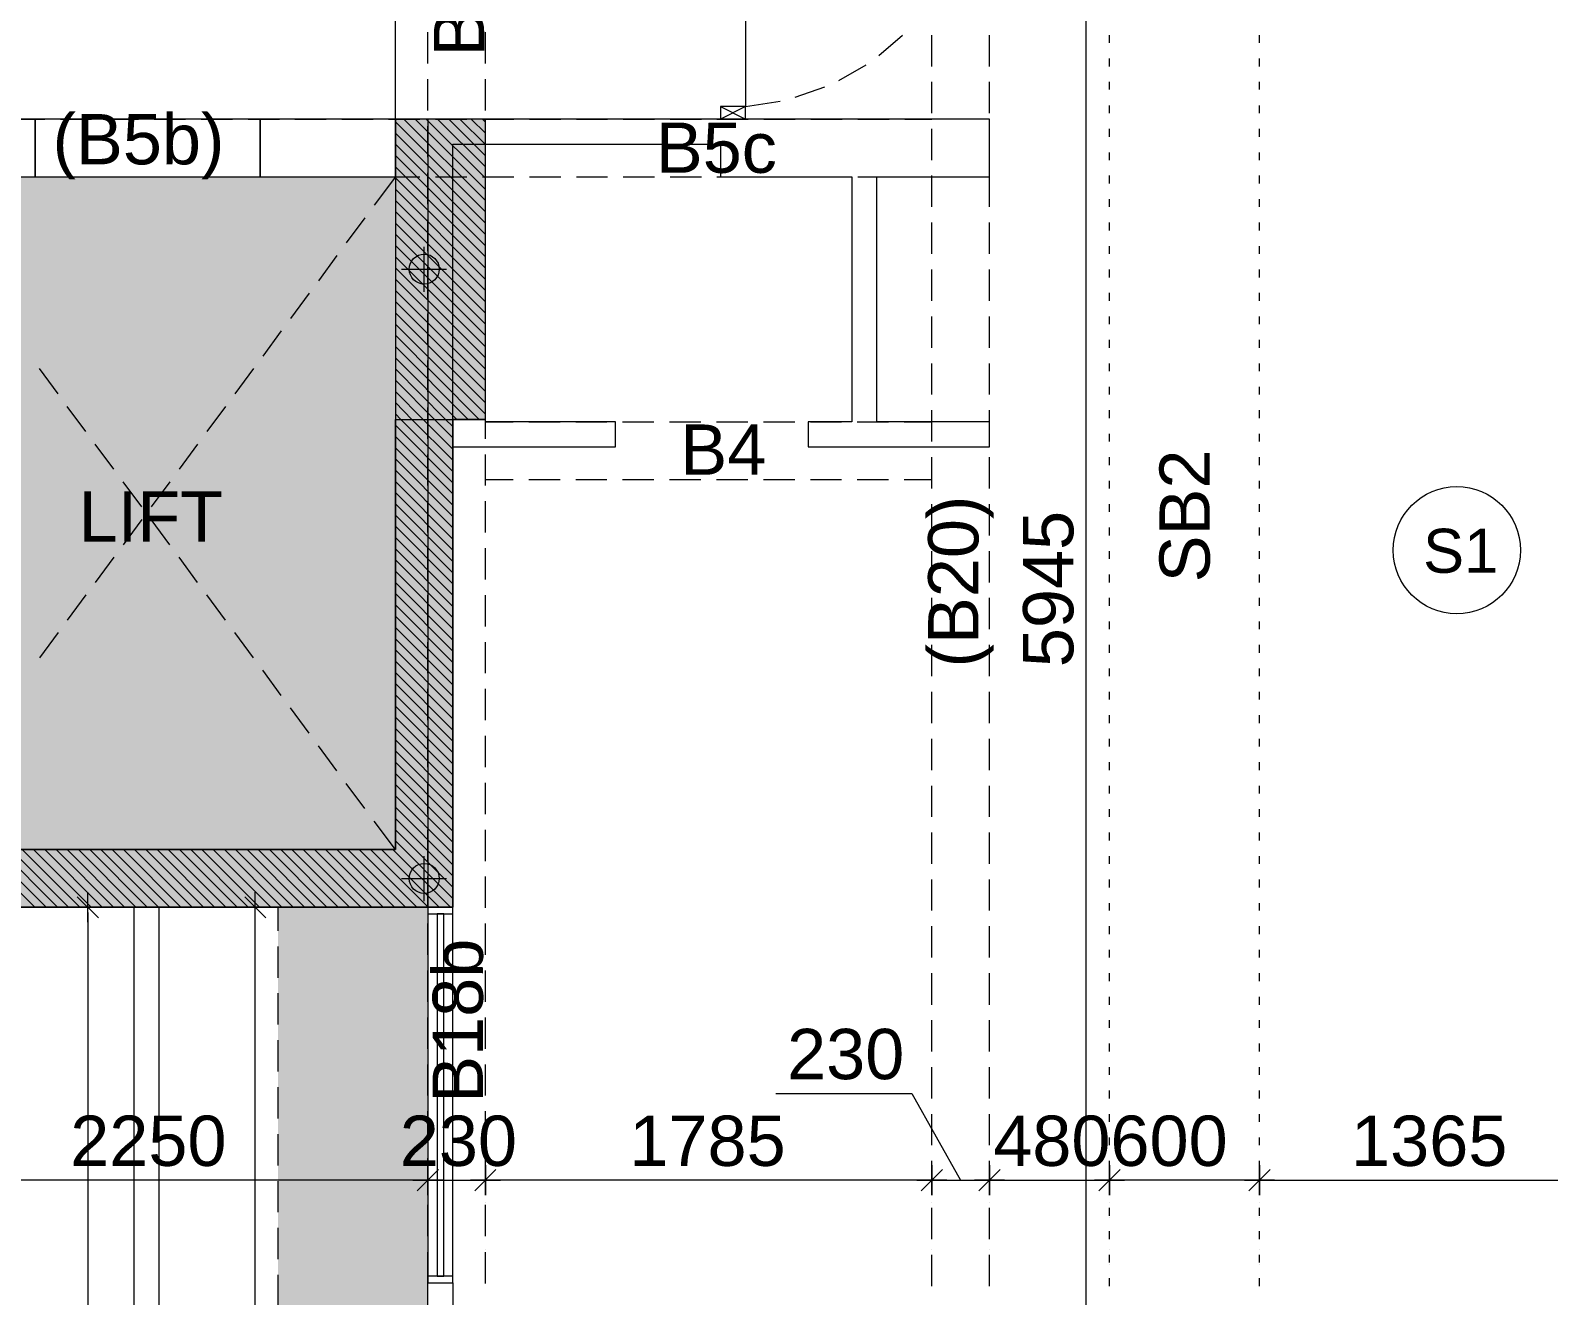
# Model space of a CAD drawing. Header units: millimetres. Extents: x -1303 to 98744, y -1303 to 90097.
# Drawn here: x 64120 to 70190, y 52485 to 57542 of the extents above; entities that cross this region are included whole.
import ezdxf

# ---------------------------------------------------------------- set-up
doc = ezdxf.new("R2010")
doc.units = ezdxf.units.MM
doc.layers.add('PDF_Geometry', color=7, linetype='Continuous')
doc.layers.add('PDF_Text', color=7, linetype='Continuous')
doc.layers.add('PDF_Solid Fills', color=192, linetype='Continuous', true_color=0xc2c0c0c0)
doc.styles.add('PDF ArialMT', font='arial.ttf')

msp = doc.modelspace()

# ---------------------------------------------------------------- hatches: boundary and pattern name
at = {"layer": 'PDF_Solid Fills'}
h = msp.add_hatch(color=256, dxfattribs=at)
h.paths.add_polyline_path([(65939.28679, 57187.73632), (65939.28679, 55987.68987), (65579.27203, 55987.68987), (65579.27203, 57187.73632)], flags=0)
h.paths.add_polyline_path([(63589.28984, 57187.73632), (63589.28984, 55987.68987), (63229.27921, 55987.68987), (63229.27921, 57187.73632)], flags=0)
h.paths.add_polyline_path([(63589.28984, 55987.68987), (63589.28984, 54267.67536), (65579.27203, 54267.67536), (65579.27203, 55987.68987), (65809.29684, 55987.68987), (65809.29684, 54037.73733), (63359.26916, 54037.73733), (63359.26916, 55987.68987)], flags=0)

# ---------------------------------------------------------------- linework, layer by layer
at = {"layer": 'PDF_Geometry', "color": 9, "lineweight": 0, "true_color": 0xc0c0c0}
for points in [[(65708.75783, 57187.39747), (65579.27203, 57187.39747), (65579.27203, 59637.42515), (66879.18391, 59637.42515)], [(66879.18391, 58277.42953), (66979.04522, 58227.49887), (66979.04522, 57237.33225), (67117.84111, 57258.48965)], [(67511.36887, 57441.28635), (67606.9987, 57522.53161)], [(67352.2627, 57342.27216), (67460.5911, 57404.89726)], [(67177.92484, 57274.56846), (67295.56333, 57316.03615)], [(66879.18391, 57237.33225), (66979.04522, 57187.39747)], [(66979.04522, 57237.33225), (66879.18391, 57187.39747)], [(65579.27203, 56957.20736), (65494.6424, 56842.95737)], [(65457.40619, 56793.02671), (65382.93377, 56692.31415)], [(65345.69344, 56642.38349), (65271.22102, 56541.67507)], [(65233.98481, 56491.74442), (65160.35538, 56391.03598)], [(65123.11917, 56341.1012), (65048.64675, 56240.39277)], [(64231.12374, 56089.75369), (64156.64719, 56190.46212)], [(65011.40641, 56190.46212), (64936.93399, 56089.75369)], [(64341.98937, 55939.11048), (64267.51282, 56038.97592)], [(64899.69779, 56038.97592), (64825.22123, 55939.11048)], [(64453.698, 55788.4714), (64379.22558, 55888.3327)], [(64787.98502, 55888.3327), (64714.35973, 55788.4714)], [(64565.41076, 55637.83231), (64490.93421, 55737.69362)], [(64677.11939, 55737.69362), (64602.64697, 55637.83231)], [(64565.41076, 55587.05454), (64490.93421, 55486.34198)], [(64677.11939, 55486.34198), (64602.64697, 55587.05454)], [(64453.698, 55436.41132), (64379.22558, 55335.70289)], [(64787.98502, 55335.70289), (64714.35973, 55436.41132)], [(64341.98937, 55285.77224), (64267.51282, 55185.06381)], [(64899.69779, 55185.06381), (64825.22123, 55285.77224)], [(64231.12374, 55135.12903), (64156.64719, 55034.4206)], [(65011.40641, 55034.4206), (64936.93399, 55135.12903)], [(65123.11917, 54883.78152), (65048.64675, 54984.48995)], [(65233.98481, 54733.13831), (65160.35538, 54833.85086)], [(65345.69344, 54582.49922), (65271.22102, 54682.36053)], [(65457.40619, 54431.86014), (65382.93377, 54531.72145)], [(65579.27203, 54267.67536), (65494.6424, 54381.08236)], [(64534.09614, 54037.48526), (64534.09614, 46692.48082)], [(64633.96158, 54037.48526), (64633.96158, 46692.48082)]]:
    msp.add_lwpolyline(points, dxfattribs=at)
at = {"layer": 'PDF_Geometry', "color": 122, "lineweight": 0, "true_color": 0x00b88a}
for points in [[(68340.73921, 52371.97173), (68340.73921, 52352.50857), (68340.73921, 58257.11924), (68340.73921, 58237.65195)], [(67100.06807, 53293.59166), (67644.23491, 53293.59166), (67838.88305, 52946.6102)], [(65668.98026, 52946.6102), (65688.44342, 52946.6102), (63478.76718, 52946.6102), (63499.07747, 52946.6102)], [(65708.75783, 52946.6102), (65938.94794, 52946.6102)], [(67703.47564, 52946.6102), (65959.25823, 52946.6102), (65978.72552, 52946.6102)], [(67744.10034, 52946.6102), (67933.66989, 52946.6102), (67914.20259, 52946.6102)], [(67953.98017, 52946.6102), (68433.8318, 52946.6102)], [(69013.54474, 52946.6102), (68454.13795, 52946.6102), (68473.60938, 52946.6102)], [(69054.16531, 52946.6102), (70378.61896, 52946.6102), (70359.1558, 52946.6102)]]:
    msp.add_lwpolyline(points, dxfattribs=at)
at = {"layer": 'PDF_Geometry', "color": 157, "lineweight": 0, "true_color": 0x3f5f7f}
for points in [[(65708.75783, 57409.97586), (65708.75783, 57534.37893)], [(65938.94794, 57409.97586), (65938.94794, 57534.37893)], [(67723.78593, 57398.12854), (67723.78593, 57523.37873)], [(67953.98017, 57398.12854), (67953.98017, 57523.37873)], [(65708.75783, 57222.09643), (65708.75783, 57347.35076)], [(65938.94794, 57222.09643), (65938.94794, 57347.35076)], [(67723.78593, 57211.09624), (67723.78593, 57336.34643)], [(67953.98017, 57211.09624), (67953.98017, 57336.34643)], [(64052.5544, 57187.39747), (64177.80459, 57187.39747)], [(64240.43382, 57187.39747), (64364.83689, 57187.39747)], [(64427.46199, 57187.39747), (64552.71632, 57187.39747)], [(64615.34141, 57187.39747), (64739.74861, 57187.39747)], [(64802.37372, 57187.39747), (64927.6239, 57187.39747)], [(64990.24901, 57187.39747), (65115.50333, 57187.39747)], [(65177.2813, 57187.39747), (65302.53563, 57187.39747)], [(65365.16073, 57187.39747), (65490.41092, 57187.39747)], [(65552.19302, 57187.39747), (65677.44322, 57187.39747)], [(65740.06832, 57187.39747), (65865.32264, 57187.39747)], [(65927.94774, 57187.39747), (66052.35082, 57187.39747)], [(66114.98004, 57187.39747), (66240.23024, 57187.39747)], [(66302.85533, 57187.39747), (66427.26254, 57187.39747)], [(66489.88763, 57187.39747), (66615.13783, 57187.39747)], [(66677.76705, 57187.39747), (66803.01725, 57187.39747)], [(66864.79523, 57187.39747), (66990.04955, 57187.39747)], [(67052.67465, 57187.39747), (67177.92484, 57187.39747)], [(67239.70695, 57187.39747), (67364.95714, 57187.39747)], [(67427.58224, 57187.39747), (67552.83657, 57187.39747)], [(67615.46166, 57187.39747), (67723.78593, 57187.39747)], [(65708.75783, 57035.06414), (65708.75783, 57159.47134)], [(65938.94794, 57035.06414), (65938.94794, 57159.47134)], [(67723.78593, 57023.21681), (67723.78593, 57148.47114)], [(67953.98017, 57023.21681), (67953.98017, 57148.47114)], [(64052.5544, 56957.20736), (64177.80459, 56957.20736)], [(64240.43382, 56957.20736), (64364.83689, 56957.20736)], [(64427.46199, 56957.20736), (64552.71632, 56957.20736)], [(64615.34141, 56957.20736), (64739.74861, 56957.20736)], [(64802.37372, 56957.20736), (64927.6239, 56957.20736)], [(64990.24901, 56957.20736), (65115.50333, 56957.20736)], [(65177.2813, 56957.20736), (65302.53563, 56957.20736)], [(65365.16073, 56957.20736), (65490.41092, 56957.20736)], [(65552.19302, 56957.20736), (65677.44322, 56957.20736)], [(65708.75783, 56847.18885), (65708.75783, 56972.43904)], [(65740.06832, 56957.20736), (65865.32264, 56957.20736)], [(65927.94774, 56957.20736), (66052.35082, 56957.20736)], [(65938.94794, 56847.18885), (65938.94794, 56972.43904)], [(66114.98004, 56957.20736), (66240.23024, 56957.20736)], [(66302.85533, 56957.20736), (66427.26254, 56957.20736)], [(66489.88763, 56957.20736), (66615.13783, 56957.20736)], [(66677.76705, 56957.20736), (66803.01725, 56957.20736)], [(66864.79523, 56957.20736), (66990.04955, 56957.20736)], [(67052.67465, 56957.20736), (67177.92484, 56957.20736)], [(67239.70695, 56957.20736), (67364.95714, 56957.20736)], [(67427.58224, 56957.20736), (67552.83657, 56957.20736)], [(67615.46166, 56957.20736), (67723.78593, 56957.20736)], [(67723.78593, 56836.18452), (67723.78593, 56961.43884)], [(67953.98017, 56836.18452), (67953.98017, 56961.43884)], [(65708.75783, 56660.15655), (65708.75783, 56784.56375)], [(65938.94794, 56660.15655), (65938.94794, 56784.56375)], [(67723.78593, 56648.30923), (67723.78593, 56773.55942)], [(67953.98017, 56648.30923), (67953.98017, 56773.55942)], [(65708.75783, 56472.27713), (65708.75783, 56597.53145)], [(65938.94794, 56472.27713), (65938.94794, 56597.53145)], [(67723.78593, 56461.27692), (67723.78593, 56585.68412)], [(67953.98017, 56461.27692), (67953.98017, 56585.68412)], [(65708.75783, 56284.40183), (65708.75783, 56409.65202)], [(65938.94794, 56284.40183), (65938.94794, 56409.65202)], [(67723.78593, 56273.3975), (67723.78593, 56398.65183)], [(67953.98017, 56273.3975), (67953.98017, 56398.65183)], [(65708.75783, 56097.36953), (65708.75783, 56222.61973)], [(65938.94794, 56097.36953), (65938.94794, 56222.61973)], [(67723.78593, 56086.36933), (67723.78593, 56210.7724)], [(67953.98017, 56086.36933), (67953.98017, 56210.7724)], [(65708.75783, 55909.49011), (65708.75783, 56034.74444)], [(65938.94794, 55909.49011), (65938.94794, 56034.74444)], [(67723.78593, 55898.48991), (67723.78593, 56023.74011)], [(67953.98017, 55898.48991), (67953.98017, 56023.74011)], [(65938.94794, 55977.19381), (66049.81358, 55977.19381)], [(66112.43867, 55977.19381), (66237.693, 55977.19381)], [(66300.3181, 55977.19381), (66424.72117, 55977.19381)], [(66487.35039, 55977.19381), (66612.60059, 55977.19381)], [(66675.22569, 55977.19381), (66800.48001, 55977.19381)], [(66862.25799, 55977.19381), (66987.50819, 55977.19381)], [(67050.13741, 55977.19381), (67175.38761, 55977.19381)], [(67238.0127, 55977.19381), (67362.41991, 55977.19381)], [(67425.045, 55977.19381), (67550.2952, 55977.19381)], [(67612.92442, 55977.19381), (67723.78593, 55977.19381)], [(65708.75783, 55722.46194), (65708.75783, 55846.86501)], [(65938.94794, 55722.46194), (65938.94794, 55846.86501)], [(67723.78593, 55711.45761), (67723.78593, 55835.86482)], [(67953.98017, 55711.45761), (67953.98017, 55835.86482)], [(65938.94794, 55747.00371), (66049.81358, 55747.00371)], [(66112.43867, 55747.00371), (66237.693, 55747.00371)], [(66300.3181, 55747.00371), (66424.72117, 55747.00371)], [(66487.35039, 55747.00371), (66612.60059, 55747.00371)], [(66675.22569, 55747.00371), (66800.48001, 55747.00371)], [(66862.25799, 55747.00371), (66987.50819, 55747.00371)], [(67050.13741, 55747.00371), (67175.38761, 55747.00371)], [(67238.0127, 55747.00371), (67362.41991, 55747.00371)], [(67425.045, 55747.00371), (67550.2952, 55747.00371)], [(67612.92442, 55747.00371), (67723.78593, 55747.00371)], [(65708.75783, 55534.58252), (65708.75783, 55659.83271)], [(65938.94794, 55534.58252), (65938.94794, 55659.83271)], [(67723.78593, 55523.58232), (67723.78593, 55648.83251)], [(67953.98017, 55523.58232), (67953.98017, 55648.83251)], [(65708.75783, 55347.55021), (65708.75783, 55471.95742)], [(65938.94794, 55347.55021), (65938.94794, 55471.95742)], [(67723.78593, 55335.70289), (67723.78593, 55460.95309)], [(67953.98017, 55335.70289), (67953.98017, 55460.95309)], [(65708.75783, 55159.67492), (65708.75783, 55284.92512)], [(65938.94794, 55159.67492), (65938.94794, 55284.92512)], [(67723.78593, 55148.67059), (67723.78593, 55273.92492)], [(67953.98017, 55148.67059), (67953.98017, 55273.92492)], [(65708.75783, 54972.64263), (65708.75783, 55097.0457)], [(65938.94794, 54972.64263), (65938.94794, 55097.0457)], [(67723.78593, 54960.7953), (67723.78593, 55086.0455)], [(67953.98017, 54960.7953), (67953.98017, 55086.0455)], [(65708.75783, 54784.7632), (65708.75783, 54910.01753)], [(65938.94794, 54784.7632), (65938.94794, 54910.01753)], [(67723.78593, 54773.76301), (67723.78593, 54898.16608)], [(67953.98017, 54773.76301), (67953.98017, 54898.16608)], [(65708.75783, 54596.88791), (65708.75783, 54722.1381)], [(65938.94794, 54596.88791), (65938.94794, 54722.1381)], [(67723.78593, 54585.88358), (67723.78593, 54711.1379)], [(67953.98017, 54585.88358), (67953.98017, 54711.1379)], [(65708.75783, 54409.85561), (65708.75783, 54535.1058)], [(65938.94794, 54409.85561), (65938.94794, 54535.1058)], [(67723.78593, 54398.85128), (67723.78593, 54523.25848)], [(67953.98017, 54398.85128), (67953.98017, 54523.25848)], [(65708.75783, 54221.97618), (65708.75783, 54347.23051)], [(65938.94794, 54221.97618), (65938.94794, 54347.23051)], [(67723.78593, 54210.97599), (67723.78593, 54336.22618)], [(67953.98017, 54210.97599), (67953.98017, 54336.22618)], [(65708.75783, 54034.94389), (65708.75783, 54160.19822)], [(65938.94794, 54034.94389), (65938.94794, 54160.19822)], [(67723.78593, 54023.94369), (67723.78593, 54148.35089)], [(67953.98017, 54023.94369), (67953.98017, 54148.35089)], [(65708.75783, 53847.0686), (65708.75783, 53972.31879)], [(65938.94794, 53847.0686), (65938.94794, 53972.31879)], [(67723.78593, 53836.06427), (67723.78593, 53961.31859)], [(67953.98017, 53836.06427), (67953.98017, 53961.31859)], [(65708.75783, 53660.0363), (65708.75783, 53784.4435)], [(65938.94794, 53660.0363), (65938.94794, 53784.4435)], [(67723.78593, 53648.18898), (67723.78593, 53773.43917)], [(67953.98017, 53648.18898), (67953.98017, 53773.43917)], [(65708.75783, 53472.15687), (65708.75783, 53597.4112)], [(65938.94794, 53472.15687), (65938.94794, 53597.4112)], [(67723.78593, 53461.15667), (67723.78593, 53586.40687)], [(67953.98017, 53461.15667), (67953.98017, 53586.40687)], [(65708.75783, 53285.1287), (65708.75783, 53409.53177)], [(65938.94794, 53285.1287), (65938.94794, 53409.53177)], [(67723.78593, 53273.27725), (67723.78593, 53398.53158)], [(67953.98017, 53273.27725), (67953.98017, 53398.53158)], [(65708.75783, 53097.24928), (65708.75783, 53222.49948)], [(65938.94794, 53097.24928), (65938.94794, 53222.49948)], [(67723.78593, 53086.24908), (67723.78593, 53210.65215)], [(67953.98017, 53086.24908), (67953.98017, 53210.65215)], [(65708.75783, 52909.36986), (65708.75783, 53034.62419)], [(65938.94794, 52909.36986), (65938.94794, 53034.62419)], [(67723.78593, 52898.36966), (67723.78593, 53023.61986)], [(67953.98017, 52898.36966), (67953.98017, 53023.61986)], [(65708.75783, 52722.34169), (65708.75783, 52847.59188)], [(65938.94794, 52722.34169), (65938.94794, 52847.59188)], [(67723.78593, 52711.33736), (67723.78593, 52835.74457)], [(67953.98017, 52711.33736), (67953.98017, 52835.74457)], [(65708.75783, 52534.46227), (65708.75783, 52659.71246)], [(65938.94794, 52534.46227), (65938.94794, 52659.71246)], [(67723.78593, 52523.46207), (67723.78593, 52648.71226)], [(67953.98017, 52523.46207), (67953.98017, 52648.71226)]]:
    msp.add_lwpolyline(points, dxfattribs=at)
at = {"layer": 'PDF_Geometry', "color": 180, "lineweight": 0, "true_color": 0x4f14ff}
for points in [[(68433.8318, 57492.06412), (68433.8318, 57523.37873)], [(69033.85089, 57492.06412), (69033.85089, 57523.37873)], [(68433.8318, 57398.12854), (68433.8318, 57429.43902)], [(69033.85089, 57398.12854), (69033.85089, 57429.43902)], [(68433.8318, 57305.03595), (68433.8318, 57336.34643)], [(69033.85089, 57305.03595), (69033.85089, 57336.34643)], [(68433.8318, 57211.09624), (68433.8318, 57242.40672)], [(69033.85089, 57211.09624), (69033.85089, 57242.40672)], [(68433.8318, 57117.15653), (68433.8318, 57148.47114)], [(69033.85089, 57117.15653), (69033.85089, 57148.47114)], [(68433.8318, 57023.21681), (68433.8318, 57054.53143)], [(69033.85089, 57023.21681), (69033.85089, 57054.53143)], [(68433.8318, 56930.12422), (68433.8318, 56961.43884)], [(69033.85089, 56930.12422), (69033.85089, 56961.43884)], [(68433.8318, 56836.18452), (68433.8318, 56867.49913)], [(69033.85089, 56836.18452), (69033.85089, 56867.49913)], [(68433.8318, 56742.24893), (68433.8318, 56773.55942)], [(69033.85089, 56742.24893), (69033.85089, 56773.55942)], [(68433.8318, 56648.30923), (68433.8318, 56679.61971)], [(69033.85089, 56648.30923), (69033.85089, 56679.61971)], [(68433.8318, 56554.36951), (68433.8318, 56585.68412)], [(69033.85089, 56554.36951), (69033.85089, 56585.68412)], [(68433.8318, 56461.27692), (68433.8318, 56492.59154)], [(69033.85089, 56461.27692), (69033.85089, 56492.59154)], [(68433.8318, 56367.33721), (68433.8318, 56398.65183)], [(69033.85089, 56367.33721), (69033.85089, 56398.65183)], [(68433.8318, 56273.3975), (68433.8318, 56304.71212)], [(69033.85089, 56273.3975), (69033.85089, 56304.71212)], [(68433.8318, 56179.46192), (68433.8318, 56210.7724)], [(69033.85089, 56179.46192), (69033.85089, 56210.7724)], [(68433.8318, 56086.36933), (68433.8318, 56117.67981)], [(69033.85089, 56086.36933), (69033.85089, 56117.67981)], [(68433.8318, 55992.42962), (68433.8318, 56023.74011)], [(69033.85089, 55992.42962), (69033.85089, 56023.74011)], [(68433.8318, 55898.48991), (68433.8318, 55929.80452)], [(69033.85089, 55898.48991), (69033.85089, 55929.80452)], [(68433.8318, 55804.55019), (68433.8318, 55835.86482)], [(69033.85089, 55804.55019), (69033.85089, 55835.86482)], [(68433.8318, 55711.45761), (68433.8318, 55741.9251)], [(69033.85089, 55711.45761), (69033.85089, 55741.9251)], [(68433.8318, 55617.5179), (68433.8318, 55648.83251)], [(69033.85089, 55617.5179), (69033.85089, 55648.83251)], [(68433.8318, 55523.58232), (68433.8318, 55554.8928)], [(69033.85089, 55523.58232), (69033.85089, 55554.8928)], [(68433.8318, 55429.64261), (68433.8318, 55460.95309)], [(69033.85089, 55429.64261), (69033.85089, 55460.95309)], [(68433.8318, 55335.70289), (68433.8318, 55367.01751)], [(69033.85089, 55335.70289), (69033.85089, 55367.01751)], [(68433.8318, 55242.61031), (68433.8318, 55273.92492)], [(69033.85089, 55242.61031), (69033.85089, 55273.92492)], [(68433.8318, 55148.67059), (68433.8318, 55179.98521)], [(69033.85089, 55148.67059), (69033.85089, 55179.98521)], [(68433.8318, 55054.73089), (68433.8318, 55086.0455)], [(69033.85089, 55054.73089), (69033.85089, 55086.0455)], [(68433.8318, 54960.7953), (68433.8318, 54992.10578)], [(69033.85089, 54960.7953), (69033.85089, 54992.10578)], [(68433.8318, 54867.70271), (68433.8318, 54898.16608)], [(69033.85089, 54867.70271), (69033.85089, 54898.16608)], [(68433.8318, 54773.76301), (68433.8318, 54805.07349)], [(69033.85089, 54773.76301), (69033.85089, 54805.07349)], [(68433.8318, 54679.82329), (68433.8318, 54711.1379)], [(69033.85089, 54679.82329), (69033.85089, 54711.1379)], [(68433.8318, 54585.88358), (68433.8318, 54617.1982)], [(69033.85089, 54585.88358), (69033.85089, 54617.1982)], [(68433.8318, 54491.94387), (68433.8318, 54523.25848)], [(69033.85089, 54491.94387), (69033.85089, 54523.25848)], [(68433.8318, 54398.85128), (68433.8318, 54430.16589)], [(69033.85089, 54398.85128), (69033.85089, 54430.16589)], [(68433.8318, 54304.9157), (68433.8318, 54336.22618)], [(69033.85089, 54304.9157), (69033.85089, 54336.22618)], [(68433.8318, 54210.97599), (68433.8318, 54242.28647)], [(69033.85089, 54210.97599), (69033.85089, 54242.28647)], [(68433.8318, 54117.03628), (68433.8318, 54148.35089)], [(69033.85089, 54117.03628), (69033.85089, 54148.35089)], [(68433.8318, 54023.94369), (68433.8318, 54054.41118)], [(69033.85089, 54023.94369), (69033.85089, 54054.41118)], [(68433.8318, 53930.00397), (68433.8318, 53961.31859)], [(69033.85089, 53930.00397), (69033.85089, 53961.31859)], [(68433.8318, 53836.06427), (68433.8318, 53867.37888)], [(69033.85089, 53836.06427), (69033.85089, 53867.37888)], [(68433.8318, 53742.12868), (68433.8318, 53773.43917)], [(69033.85089, 53742.12868), (69033.85089, 53773.43917)], [(68433.8318, 53648.18898), (68433.8318, 53679.49946)], [(69033.85089, 53648.18898), (69033.85089, 53679.49946)], [(68433.8318, 53555.09639), (68433.8318, 53586.40687)], [(69033.85089, 53555.09639), (69033.85089, 53586.40687)], [(68433.8318, 53461.15667), (68433.8318, 53492.47129)], [(69033.85089, 53461.15667), (69033.85089, 53492.47129)], [(68433.8318, 53367.21696), (68433.8318, 53398.53158)], [(69033.85089, 53367.21696), (69033.85089, 53398.53158)], [(68433.8318, 53273.27725), (68433.8318, 53304.59187)], [(69033.85089, 53273.27725), (69033.85089, 53304.59187)], [(68433.8318, 53180.18466), (68433.8318, 53210.65215)], [(69033.85089, 53180.18466), (69033.85089, 53210.65215)], [(68433.8318, 53086.24908), (68433.8318, 53117.55956)], [(69033.85089, 53086.24908), (69033.85089, 53117.55956)], [(68433.8318, 52992.30937), (68433.8318, 53023.61986)], [(69033.85089, 52992.30937), (69033.85089, 53023.61986)], [(68433.8318, 52898.36966), (68433.8318, 52929.68427)], [(69033.85089, 52898.36966), (69033.85089, 52929.68427)], [(68433.8318, 52804.42994), (68433.8318, 52835.74457)], [(69033.85089, 52804.42994), (69033.85089, 52835.74457)], [(68433.8318, 52711.33736), (68433.8318, 52742.65198)], [(69033.85089, 52711.33736), (69033.85089, 52742.65198)], [(68433.8318, 52617.39765), (68433.8318, 52648.71226)], [(69033.85089, 52617.39765), (69033.85089, 52648.71226)], [(68433.8318, 52523.46207), (68433.8318, 52554.77255)], [(69033.85089, 52523.46207), (69033.85089, 52554.77255)]]:
    msp.add_lwpolyline(points, dxfattribs=at)
at = {"layer": 'PDF_Geometry', "color": 9, "lineweight": 0, "true_color": 0xc0c0c0}
for points in [[(66879.18391, 57187.39747), (66979.04687, 57187.39747), (66979.04687, 57237.32895), (66879.18391, 57237.32895)], [(63588.7857, 56957.20736), (64138.87827, 56957.20736), (64138.87827, 57187.39995), (63588.7857, 57187.39995)], [(64138.87827, 56957.20736), (65038.49122, 56957.20736), (65038.49122, 57187.39995), (64138.87827, 57187.39995)], [(65038.48954, 56957.20736), (65579.27287, 56957.20736), (65579.27287, 57187.39995), (65038.48954, 57187.39995)], [(67953.98017, 56957.20736), (67953.98017, 57187.39747), (65708.75783, 57187.39747), (65708.75783, 54037.48526), (65808.61914, 54037.48526), (65808.61914, 55877.3325), (66458.57302, 55877.3325), (66458.57302, 55977.19381), (65938.94794, 55977.19381), (65938.94794, 55987.35102), (65808.61914, 55987.35102), (65808.61914, 57087.53616), (66879.18391, 57087.53616), (66879.18391, 56957.20736), (67403.8876, 56957.20736), (67403.8876, 55977.19381), (67228.70262, 55977.19381), (67228.70262, 55877.3325), (67953.98017, 55877.3325), (67953.98017, 55977.19381), (67503.74891, 55977.19381), (67503.74891, 56957.20736)], [(65708.75783, 54011.24924), (65808.62079, 54011.24924), (65808.62079, 54037.48443), (65708.75783, 54037.48443)], [(65708.75783, 52536.9995), (65808.62079, 52536.9995), (65808.62079, 54037.4828), (65708.75783, 54037.4828)], [(65745.99405, 52563.23551), (65772.22923, 52563.23551), (65772.22923, 54011.24847), (65745.99405, 54011.24847)], [(65708.75783, 52536.9995), (65808.62079, 52536.9995), (65808.62079, 52563.23469), (65708.75783, 52563.23469)], [(67938.74848, 52332.19829), (67938.74848, 52232.33285), (65808.61914, 52232.33285), (65808.61914, 51952.21209), (65708.75783, 51952.21209), (65708.75783, 52536.9995), (65808.61914, 52536.9995), (65808.61914, 52332.19829)]]:
    msp.add_lwpolyline(points, close=True, dxfattribs=at)
at = {"layer": 'PDF_Geometry', "color": 5, "lineweight": 0}
for points in [[(65579.27203, 55987.35102), (65938.94794, 55987.35102), (65938.94794, 57187.39914), (65579.27203, 57187.39914)], [(65579.27203, 55987.35102), (65938.94794, 55987.35102), (65938.94794, 57187.39914), (65579.27203, 57187.39914)], [(65808.61914, 55987.35102), (65808.61914, 54037.48526), (63358.59146, 54037.48526), (63358.59146, 55987.35102), (63358.59146, 54037.48526), (65808.61914, 54037.48526)], [(63588.7857, 55987.35102), (63588.7857, 54267.67536), (65579.27203, 54267.67536), (65579.27203, 55987.35102), (65579.27203, 54267.67536), (63588.7857, 54267.67536)]]:
    msp.add_lwpolyline(points, close=True, dxfattribs=at)
at = {"layer": 'PDF_Geometry', "lineweight": 0}
for points in [[(65579.27203, 57176.39727), (65938.94794, 56816.72135)], [(65613.12388, 57187.39747), (65938.94794, 56861.57341)], [(65657.98006, 57187.39747), (65938.94794, 56906.42959)], [(65702.83211, 57187.39747), (65938.94794, 56951.28163)], [(65747.68416, 57187.39747), (65938.94794, 56996.13781)], [(65792.54034, 57187.39747), (65938.94794, 57040.98986)], [(65837.39239, 57187.39747), (65938.94794, 57085.84192)], [(65882.24857, 57187.39747), (65938.94794, 57130.6981)], [(65927.10062, 57187.39747), (65938.94794, 57175.55014)], [(65579.27203, 57131.54521), (65938.94794, 56771.8693)], [(65579.27203, 57086.68903), (65938.94794, 56726.166)], [(65579.27203, 57041.83699), (65938.94794, 56681.31395)], [(65579.27203, 56996.98081), (65938.94794, 56636.4619)], [(65579.27203, 56952.12876), (65938.94794, 56591.60572)], [(65579.27203, 56907.2767), (65938.94794, 56546.75368)], [(65579.27203, 56862.42052), (65938.94794, 56501.89749)], [(65579.27203, 56817.56848), (65938.94794, 56457.04544)], [(65579.27203, 56771.8693), (65938.94794, 56412.19339)], [(65579.27203, 56727.01312), (65938.94794, 56367.33721)], [(65579.27203, 56682.16108), (65938.94794, 56322.48517)], [(65579.27203, 56637.3049), (65938.94794, 56277.62898)], [(65579.27203, 56592.45284), (65938.94794, 56232.77693)], [(65579.27203, 56547.60079), (65938.94794, 56187.92488)], [(65579.27203, 56502.74461), (65938.94794, 56143.0687)], [(65579.27203, 56457.89257), (65938.94794, 56098.21666)], [(65579.27203, 56413.03639), (65938.94794, 56053.36048)], [(65579.27203, 56368.18434), (65938.94794, 56008.50842)], [(65579.27203, 56323.33228), (65914.40617, 55987.35102)], [(65579.27203, 56278.4761), (65869.55412, 55987.35102)], [(65579.27203, 56233.62406), (65824.69794, 55987.35102)], [(65579.27203, 56188.76788), (65779.8459, 55987.35102), (65808.61914, 55958.57777)], [(65579.27203, 56143.91583), (65734.98972, 55987.35102), (65808.61914, 55913.72159)], [(65579.27203, 56099.06377), (65690.13767, 55987.35102), (65808.61914, 55868.86954)], [(65579.27203, 56054.20759), (65645.28561, 55987.35102), (65808.61914, 55824.01749)], [(65579.27203, 56009.35555), (65600.42943, 55987.35102), (65808.61914, 55779.16131)], [(65579.27203, 55963.65637), (65808.61914, 55734.30926)], [(65579.27203, 55918.80019), (65808.61914, 55689.45308)], [(65579.27203, 55873.94815), (65808.61914, 55644.60103)], [(65579.27203, 55829.09197), (65808.61914, 55599.74898)], [(65579.27203, 55784.23991), (65808.61914, 55554.04568)], [(65579.27203, 55739.38786), (65808.61914, 55509.19363)], [(65579.27203, 55694.53168), (65808.61914, 55464.34158)], [(65579.27203, 55649.67964), (65808.61914, 55419.4854)], [(65579.27203, 55604.82346), (65808.61914, 55374.63335)], [(65579.27203, 55559.9714), (65808.61914, 55329.77717)], [(65579.27203, 55515.11935), (65808.61914, 55284.92512)], [(65579.27203, 55470.26317), (65808.61914, 55240.07307)], [(65579.27203, 55425.41113), (65808.61914, 55195.21689)], [(65579.27203, 55380.55495), (65808.61914, 55150.36484)], [(65579.27203, 55335.70289), (65808.61914, 55105.50866)], [(65579.27203, 55290.85084), (65808.61914, 55060.65661)], [(65579.27203, 55245.99466), (65808.61914, 55015.80456)], [(65579.27203, 55200.29549), (65808.61914, 54970.94838)], [(65579.27203, 55155.44344), (65808.61914, 54926.09633)], [(65579.27203, 55110.58726), (65808.61914, 54881.24015)], [(65579.27203, 55065.73522), (65808.61914, 54836.3881)], [(65579.27203, 55020.87904), (65808.61914, 54790.68893)], [(65579.27203, 54976.02698), (65808.61914, 54745.83275)], [(65579.27203, 54931.17493), (65808.61914, 54700.9807)], [(65579.27203, 54886.31875), (65808.61914, 54656.12865)], [(65579.27203, 54841.46671), (65808.61914, 54611.27247)], [(65579.27203, 54796.61053), (65808.61914, 54566.42042)], [(65579.27203, 54751.75847), (65808.61914, 54521.56424)], [(65579.27203, 54706.90642), (65808.61914, 54476.71219)], [(65579.27203, 54662.05024), (65808.61914, 54431.86014)], [(65579.27203, 54617.1982), (65808.61914, 54387.00396)], [(65579.27203, 54572.34202), (65808.61914, 54342.15191)], [(65579.27203, 54527.48996), (65808.61914, 54297.29573)], [(65579.27203, 54482.63791), (65808.61914, 54252.44368)], [(65579.27203, 54437.78173), (65808.61914, 54207.59163)], [(65579.27203, 54392.08256), (65808.61914, 54162.73545)], [(65579.27203, 54347.23051), (65808.61914, 54117.8834)], [(63907.83691, 54267.67536), (64138.03115, 54037.48526)], [(63952.69309, 54267.67536), (64182.88319, 54037.48526)], [(63997.54514, 54267.67536), (64227.73937, 54037.48526)], [(64042.39719, 54267.67536), (64272.59143, 54037.48526)], [(64087.25337, 54267.67536), (64317.44348, 54037.48526)], [(64132.10542, 54267.67536), (64362.29966, 54037.48526)], [(64177.80459, 54267.67536), (64407.1517, 54037.48526)], [(64222.66078, 54267.67536), (64452.00788, 54037.48526)], [(64267.51282, 54267.67536), (64496.85994, 54037.48526)], [(64312.369, 54267.67536), (64541.71199, 54037.48526)], [(64357.22105, 54267.67536), (64587.41529, 54037.48526)], [(64402.0731, 54267.67536), (64632.26734, 54037.48526)], [(64446.92929, 54267.67536), (64677.11939, 54037.48526)], [(64491.78133, 54267.67536), (64721.97557, 54037.48526)], [(64536.63751, 54267.67536), (64766.82761, 54037.48526)], [(64581.48956, 54267.67536), (64811.6838, 54037.48526)], [(64626.34161, 54267.67536), (64856.53585, 54037.48526)], [(64671.19779, 54267.67536), (64901.3879, 54037.48526)], [(64716.04984, 54267.67536), (64946.24408, 54037.48526)], [(64760.90602, 54267.67536), (64991.09612, 54037.48526)], [(64805.75807, 54267.67536), (65035.9523, 54037.48526)], [(64850.61012, 54267.67536), (65080.80436, 54037.48526)], [(64895.4663, 54267.67536), (65125.65641, 54037.48526)], [(64940.31835, 54267.67536), (65170.51259, 54037.48526)], [(64986.01752, 54267.67536), (65215.36463, 54037.48526)], [(65030.87371, 54267.67536), (65260.22081, 54037.48526)], [(65075.72575, 54267.67536), (65305.07287, 54037.48526)], [(65120.58193, 54267.67536), (65349.92492, 54037.48526)], [(65165.43398, 54267.67536), (65395.62822, 54037.48526)], [(65210.28603, 54267.67536), (65440.48027, 54037.48526)], [(65255.14222, 54267.67536), (65485.33232, 54037.48526)], [(65299.99426, 54267.67536), (65530.1885, 54037.48526)], [(65344.85044, 54267.67536), (65575.04054, 54037.48526)], [(65389.70249, 54267.67536), (65619.89673, 54037.48526)], [(65434.55454, 54267.67536), (65664.74878, 54037.48526)], [(65479.41073, 54267.67536), (65709.60083, 54037.48526)], [(65524.26277, 54267.67536), (65754.45701, 54037.48526)], [(65569.11895, 54267.67536), (65799.30905, 54037.48526)], [(65579.27203, 54302.37433), (65808.61914, 54073.02722)], [(64141.41551, 54037.48526), (64141.41551, 54037.48526)], [(64204.0406, 54037.48526), (64204.0406, 54037.48526)], [(64266.6657, 54037.48526), (64266.6657, 54037.48526)], [(64349.60522, 54037.48526), (64349.60522, 54037.48526)], [(65032.56382, 54037.48526), (65032.56382, 54037.48526)], [(65108.73048, 54037.48526), (65108.73048, 53943.54554)], [(65108.73048, 54037.48526), (65108.73048, 54037.48526)], [(65108.73048, 53880.92045), (65108.73048, 53755.66612)], [(65108.73048, 53693.88815), (65108.73048, 53568.63795)], [(65108.73048, 53506.00873), (65108.73048, 53380.75853)], [(65108.73048, 53318.13343), (65108.73048, 53193.72623)], [(65108.73048, 53131.10113), (65108.73048, 53005.85093)], [(65108.73048, 52943.22171), (65108.73048, 52818.81864)], [(65708.75783, 52946.6102), (65708.75783, 52946.6102)], [(65708.75783, 52946.6102), (65708.75783, 52946.6102)], [(65938.94794, 52946.6102), (65938.94794, 52946.6102)], [(65938.94794, 52946.6102), (65938.94794, 52946.6102)], [(67723.78593, 52946.6102), (67723.78593, 52946.6102)], [(67723.78593, 52946.6102), (67723.78593, 52946.6102)], [(67953.98017, 52946.6102), (67953.98017, 52946.6102)], [(67953.98017, 52946.6102), (67953.98017, 52946.6102)], [(68433.8318, 52946.6102), (68433.8318, 52946.6102)], [(68433.8318, 52946.6102), (68433.8318, 52946.6102)], [(69033.85089, 52946.6102), (69033.85089, 52946.6102)], [(69033.85089, 52946.6102), (69033.85089, 52946.6102)], [(65708.75783, 52857.74909), (65708.75783, 52857.74909)], [(65708.75783, 52857.74909), (65708.75783, 52857.74909)], [(65938.94794, 52857.74909), (65938.94794, 52857.74909)], [(65938.94794, 52857.74909), (65938.94794, 52857.74909)], [(67723.78593, 52857.74909), (67723.78593, 52857.74909)], [(67723.78593, 52857.74909), (67723.78593, 52857.74909)], [(67953.98017, 52857.74909), (67953.98017, 52857.74909)], [(67953.98017, 52857.74909), (67953.98017, 52857.74909)], [(68433.8318, 52857.74909), (68433.8318, 52857.74909)], [(68433.8318, 52857.74909), (68433.8318, 52857.74909)], [(69033.85089, 52857.74909), (69033.85089, 52857.74909)], [(69033.85089, 52857.74909), (69033.85089, 52857.74909)], [(65108.73048, 52756.19354), (65108.73048, 52630.93921)], [(65708.75783, 52795.96698), (65708.75783, 52795.96698)], [(65708.75783, 52795.96698), (65708.75783, 52795.96698)], [(65938.94794, 52795.96698), (65938.94794, 52795.96698)], [(65938.94794, 52795.96698), (65938.94794, 52795.96698)], [(67723.78593, 52795.96698), (67723.78593, 52795.96698)], [(67723.78593, 52795.96698), (67723.78593, 52795.96698)], [(67953.98017, 52795.96698), (67953.98017, 52795.96698)], [(67953.98017, 52795.96698), (67953.98017, 52795.96698)], [(68433.8318, 52795.96698), (68433.8318, 52795.96698)], [(68433.8318, 52795.96698), (68433.8318, 52795.96698)], [(69033.85089, 52795.96698), (69033.85089, 52795.96698)], [(69033.85089, 52795.96698), (69033.85089, 52795.96698)], [(65708.75783, 52733.34189), (65708.75783, 52733.34189)], [(65708.75783, 52733.34189), (65708.75783, 52733.34189)], [(65938.94794, 52733.34189), (65938.94794, 52733.34189)], [(65938.94794, 52733.34189), (65938.94794, 52733.34189)], [(67723.78593, 52733.34189), (67723.78593, 52733.34189)], [(67723.78593, 52733.34189), (67723.78593, 52733.34189)], [(67953.98017, 52733.34189), (67953.98017, 52733.34189)], [(67953.98017, 52733.34189), (67953.98017, 52733.34189)], [(68433.8318, 52733.34189), (68433.8318, 52733.34189)], [(68433.8318, 52733.34189), (68433.8318, 52733.34189)], [(69033.85089, 52733.34189), (69033.85089, 52733.34189)], [(69033.85089, 52733.34189), (69033.85089, 52733.34189)], [(65708.75783, 52670.71679), (65708.75783, 52670.71679)], [(65708.75783, 52670.71679), (65708.75783, 52670.71679)], [(65938.94794, 52670.71679), (65938.94794, 52670.71679)], [(65938.94794, 52670.71679), (65938.94794, 52670.71679)], [(67723.78593, 52670.71679), (67723.78593, 52670.71679)], [(67723.78593, 52670.71679), (67723.78593, 52670.71679)], [(67953.98017, 52670.71679), (67953.98017, 52670.71679)], [(67953.98017, 52670.71679), (67953.98017, 52670.71679)], [(68433.8318, 52670.71679), (68433.8318, 52670.71679)], [(68433.8318, 52670.71679), (68433.8318, 52670.71679)], [(69033.85089, 52670.71679), (69033.85089, 52670.71679)], [(69033.85089, 52670.71679), (69033.85089, 52670.71679)], [(65108.73048, 52568.31412), (65108.73048, 52443.90692)], [(65708.75783, 52608.09169), (65708.75783, 52608.09169)], [(65708.75783, 52608.09169), (65708.75783, 52608.09169)], [(65938.94794, 52608.09169), (65938.94794, 52608.09169)], [(65938.94794, 52608.09169), (65938.94794, 52608.09169)], [(67723.78593, 52608.09169), (67723.78593, 52608.09169)], [(67723.78593, 52608.09169), (67723.78593, 52608.09169)], [(67953.98017, 52608.09169), (67953.98017, 52608.09169)], [(67953.98017, 52608.09169), (67953.98017, 52608.09169)], [(68433.8318, 52608.09169), (68433.8318, 52608.09169)], [(68433.8318, 52608.09169), (68433.8318, 52608.09169)], [(69033.85089, 52608.09169), (69033.85089, 52608.09169)], [(69033.85089, 52608.09169), (69033.85089, 52608.09169)], [(65708.75783, 52545.46247), (65708.75783, 52545.46247)], [(65708.75783, 52545.46247), (65708.75783, 52545.46247)], [(65938.94794, 52545.46247), (65938.94794, 52545.46247)], [(65938.94794, 52545.46247), (65938.94794, 52545.46247)], [(67723.78593, 52545.46247), (67723.78593, 52545.46247)], [(67723.78593, 52545.46247), (67723.78593, 52545.46247)], [(67953.98017, 52545.46247), (67953.98017, 52545.46247)], [(67953.98017, 52545.46247), (67953.98017, 52545.46247)], [(68433.8318, 52545.46247), (68433.8318, 52545.46247)], [(68433.8318, 52545.46247), (68433.8318, 52545.46247)], [(69033.85089, 52545.46247), (69033.85089, 52545.46247)], [(69033.85089, 52545.46247), (69033.85089, 52545.46247)]]:
    msp.add_lwpolyline(points, dxfattribs=at)
at = {"layer": 'PDF_Geometry', "color": 20, "lineweight": 0, "true_color": 0xff4405}
for points in [[(65693.52202, 56677.08247), (65693.52202, 56497.66601)], [(65603.8138, 56587.37424), (65784.07738, 56587.37424)], [(65693.52202, 54242.28647), (65693.52202, 54062.02702)], [(65603.8138, 54152.58237), (65784.07738, 54152.58237)]]:
    msp.add_lwpolyline(points, dxfattribs=at)
at = {"layer": 'PDF_Geometry', "color": 222, "lineweight": 0, "true_color": 0xb8008a}
for points in [[(64349.60522, 53977.39739), (64349.60522, 54097.57311)], [(65019.02638, 53977.39739), (65019.02638, 54097.57311)], [(64289.51735, 54037.48526), (64409.69307, 54037.48526)], [(64391.92003, 53995.17044), (64307.2904, 54079.80007)], [(64958.93852, 54037.48526), (65079.11011, 54037.48526)], [(65061.34119, 53995.17044), (64976.71157, 54079.80007)], [(64349.60522, 54017.17497), (64349.60522, 50057.35146)], [(65019.02638, 50057.35146), (65019.02638, 54017.17497)]]:
    msp.add_lwpolyline(points, dxfattribs=at)
at = {"layer": 'PDF_Geometry', "color": 122, "lineweight": 0, "true_color": 0x00b88a}
for points in [[(65751.07265, 52988.92501), (65666.44302, 52904.29538)], [(65708.75783, 52886.52234), (65708.75783, 53006.69393)], [(65896.63312, 52904.29538), (65981.26275, 52988.92501)], [(65938.94794, 53006.69393), (65938.94794, 52886.52234)], [(67681.47112, 52904.29538), (67766.10075, 52988.92501)], [(67723.78593, 53006.69393), (67723.78593, 52886.52234)], [(67996.29498, 52988.92501), (67911.66535, 52904.29538)], [(67953.98017, 52886.52234), (67953.98017, 53006.69393)], [(68391.51699, 52904.29538), (68476.14661, 52988.92501)], [(68433.8318, 53006.69393), (68433.8318, 52886.52234)], [(68991.53608, 52904.29538), (69076.1657, 52988.92501)], [(69033.85089, 53006.69393), (69033.85089, 52886.52234)], [(65768.84157, 52946.6102), (65648.66998, 52946.6102)], [(65878.86008, 52946.6102), (65999.0358, 52946.6102)], [(67663.7022, 52946.6102), (67783.87379, 52946.6102)], [(68014.06803, 52946.6102), (67893.8923, 52946.6102)], [(68373.7398, 52946.6102), (68493.91553, 52946.6102)], [(68973.76716, 52946.6102), (69093.94288, 52946.6102)]]:
    msp.add_lwpolyline(points, close=True, dxfattribs=at)
at = {"layer": 'PDF_Geometry', "color": 7, "lineweight": 0, "true_color": 0xffffff}
for centre, radius in [((65694.26617, 56587.72929), 59.98489), ((65694.2916, 54152.74257), 60.01032)]:
    msp.add_circle(centre, radius, dxfattribs=at)
at = {"layer": 'PDF_Geometry', "color": 20, "lineweight": 0, "true_color": 0xff4405}
for centre, radius in [((65694.27711, 56587.70784), 59.99583), ((65694.28242, 54152.71467), 60.00114)]:
    msp.add_circle(centre, radius, dxfattribs=at)
at = {"layer": 'PDF_Geometry', "color": 6, "lineweight": 0}
msp.add_circle((69822.47983, 55464.44803), 254.1069, dxfattribs=at)
at = {"layer": 'PDF_Solid Fills', "color": 254, "lineweight": 0, "true_color": 0x00007f}
for points in [[(65579.27203, 54267.67536), (65579.27203, 56957.71563), (63589.28984, 54267.67536), (63589.28984, 56957.71563)], [(65109.23875, 54037.73733), (65109.23875, 50037.71886), (65709.26198, 54037.73733), (65709.26198, 50037.71886)]]:
    msp.add_solid(points, dxfattribs=at)

# ---------------------------------------------------------------- texts
at = {"layer": 'PDF_Text', "color": 6, "char_height": 201.084641, "attachment_point": 4, "rotation": 90, "style": 'PDF ArialMT'}
for s, insert in [('B18c', (65835.00886, 57437.83221)), ('SB2', (68735.70006, 55335.82343)), ('(B20)', (67839.78828, 54995.73802)), ('B18b', (65829.97241, 53255.96212))]:
    msp.add_mtext(s, dxfattribs=dict(at, insert=insert))
at = {"layer": 'PDF_Text', "color": 6, "attachment_point": 4, "style": 'PDF ArialMT'}
for s, insert, char_height in [('(B5b)', (64208.68013, 57076.83262), 201.084641), ('B5c', (66620.3705, 57071.79617), 201.084641), ('B4', (66718.4565, 55866.47615), 201.084641), ('S1', (69687.60041, 55461.00295), 175.948867)]:
    msp.add_mtext(s, dxfattribs=dict(at, insert=insert, char_height=char_height))
at = {"layer": 'PDF_Text', "color": 9, "true_color": 0xc0c0c0, "insert": (64313.0208, 55599.07925), "char_height": 201.084641, "attachment_point": 4, "style": 'PDF ArialMT'}
msp.add_mtext('LIFT', dxfattribs=at)
at = {"layer": 'PDF_Text', "insert": (68190.28666, 54996.90028), "char_height": 201.084641, "attachment_point": 4, "rotation": 90, "style": 'PDF ArialMT'}
msp.add_mtext('5945', dxfattribs=at)
at = {"layer": 'PDF_Text', "char_height": 201.084641, "attachment_point": 4, "style": 'PDF ArialMT'}
for s, insert in [('230', (67144.96657, 53449.56207)), ('2250', (64279.14312, 53102.78077)), ('230', (65596.79971, 53102.78077)), ('1785', (66514.53612, 53102.78077)), ('480600', (67969.19284, 53102.78077)), ('1365', (69399.64875, 53102.78077))]:
    msp.add_mtext(s, dxfattribs=dict(at, insert=insert))

doc.saveas('drawing.dxf')
